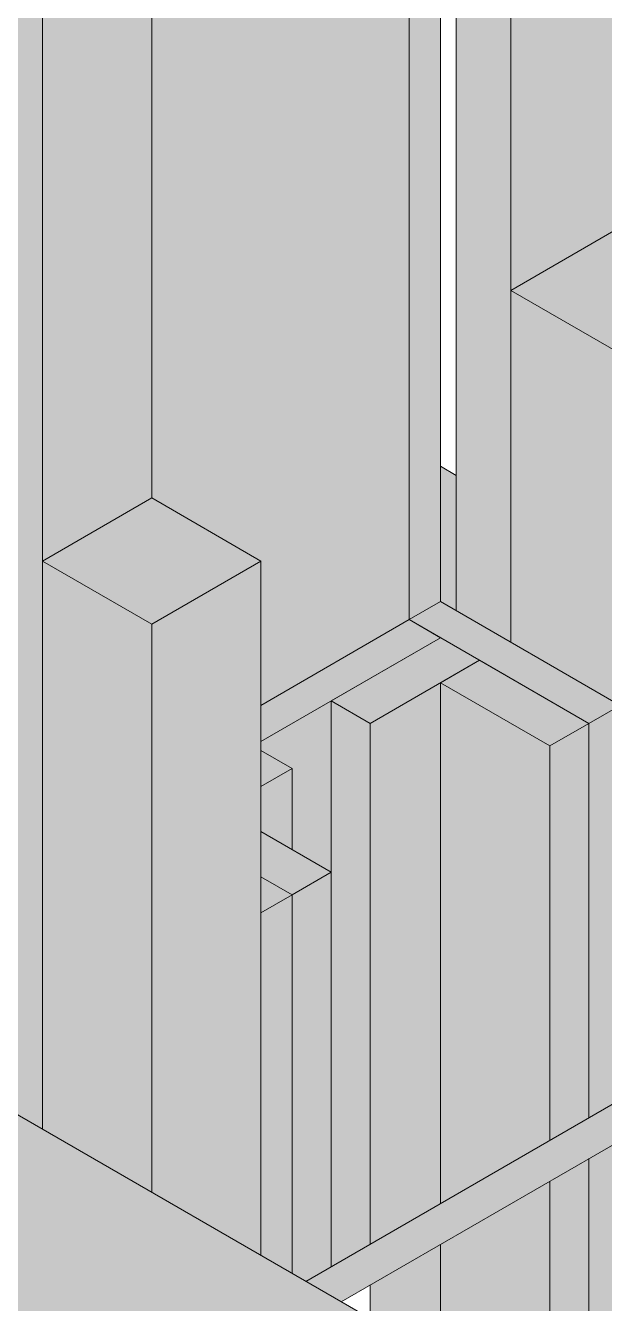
# Model space of a CAD drawing. Extents: x -23436 to 4767, y -4131 to 9755.
# Drawn here: x -14703 to -14658, y 8245.6 to 8344.8 of the extents above; entities that cross this region are included whole.
import ezdxf

# ---------------------------------------------------------------- set-up
doc = ezdxf.new("R2010")
doc.units = 0
doc.layers.add('3D.', color=254, linetype='Continuous')
doc.layers.add('Reaproveitamento', color=252, linetype='Continuous')
doc.layers.add('Escora de Viga', color=250, linetype='Continuous', lineweight=20)
doc.layers.add('Madeira', color=100, linetype='Continuous', lineweight=13)

msp = doc.modelspace()

# ---------------------------------------------------------------- hatches: boundary and pattern name
at = {"layer": '3D.'}
for color, points in [(256, [(-14696.19021942747, 8375.679216161227), (-14696.19021942747, 8372.879216161238), (-14684.67208155718, 8366.229216161331), (-14684.67208155718, 8356.429216161328), (-14687.70317047038, 8354.679216161328), (-14696.19021942747, 8359.579216161337), (-14696.19021942747, 8358.879216161238), (-14693.15913051397, 8357.129216161326), (-14693.15913051397, 8308.129216161326), (-14684.67208155718, 8303.229216161331), (-14684.67208155718, 8292.029216161334), (-14673.15394368676, 8298.679216161227), (-14673.15394368676, 8388.979216161331), (-14745.90007760476, 8430.97921616123), (-14745.90007760476, 8404.379216161326)]), (256, [(-14673.15394368676, 8298.679216161227), (-14670.72907255615, 8300.079216161235), (-14670.72907255615, 8390.379216161326), (-14673.15394368676, 8388.979216161331)]), (9, [(-14669.51663699084, 8309.879216161326), (-14670.72907255615, 8310.579216161235), (-14670.72907255615, 8300.079216161235), (-14669.51663699084, 8299.379216161326)]), (256, [(-14670.72907255615, 8300.079216161235), (-14673.15394368676, 8298.679216161227), (-14659.21093468597, 8290.629216161326), (-14656.78606355524, 8292.029216161334)]), (256, [(-14670.72907255615, 8297.279216161334), (-14673.15394368676, 8298.679216161227), (-14684.67208155718, 8292.029216161334), (-14684.67208155718, 8289.229216161331)]), (256, [(-14679.21612151318, 8292.379216161326), (-14684.67208155718, 8289.229216161331), (-14684.67208155718, 8288.529216161334), (-14682.24721042645, 8287.129216161326), (-14682.24721042645, 8280.829216161337), (-14679.21612151318, 8279.079216161235)]), (256, [(-14656.78606355524, 8292.029216161334), (-14659.21093468597, 8290.629216161326), (-14659.21093468597, 8260.013135351228), (-14656.78606355524, 8261.413135351135)]), (256, [(-14684.67208155718, 8278.729216161331), (-14684.67208155718, 8275.929216161328), (-14682.24721042645, 8277.329216161235)]), (256, [(-14682.24721042645, 8277.329216161235), (-14684.67208155718, 8275.929216161328), (-14684.67208155718, 8249.329216161337), (-14682.24721042645, 8247.929216161328)]), (8, [(-14681.19405355195, 8247.321175756138), (-14678.45062503977, 8245.737256566239), (-14636.73689012295, 8269.820692649637), (-14639.47786636146, 8271.406027660212)]), (256, [(-14656.78606355524, 8258.245296971336), (-14659.21093468597, 8256.845296971429), (-14659.21093468597, 8176.013135351228), (-14656.78606355524, 8177.413135351135)])]:
    msp.add_hatch(color=color, dxfattribs=at).paths.add_polyline_path(points)
h = msp.add_hatch(color=9, dxfattribs=at)
edge = h.paths.add_edge_path()
edge.add_line((-14811.97781591334, 8322.829216161235), (-14827.13326047956, 8314.079216161235))
edge.add_line((-14827.13326047956, 8314.079216161235), (-14819.3119488581, 8309.56357979114))
edge.add_ellipse((-14818.03999373993, 8303.929216161227), major_axis=(-3.132520536443655, 5.425684724873319), ratio=0.5773502691896255, start_angle=298.3144101119618, end_angle=331.68558988805887, ccw=False)
edge.add_ellipse((-14818.03999373993, 8303.929216161227), major_axis=(-3.132520536443655, 5.425684724873319), ratio=0.5773502691896255, start_angle=236.2930856372678, end_angle=298.3144101119618)
edge.add_line((-14816.76803862189, 8308.094852531432), (-14759.90260615847, 8275.263579791137))
edge.add_ellipse((-14758.63065104037, 8269.629216161326), major_axis=(-3.132520536443655, 5.425684724873319), ratio=0.5773502691896255, start_angle=298.3144101119219, end_angle=331.68558988803625, ccw=False)
edge.add_ellipse((-14758.63065104037, 8269.629216161326), major_axis=(-3.132520536443655, 5.425684724873319), ratio=0.5773502691896255, start_angle=236.2930856372692, end_angle=298.3144101119219)
edge.add_line((-14757.35869592197, 8273.794852531531), (-14700.49326345879, 8240.963579791134))
edge.add_ellipse((-14699.22130834057, 8235.329216161337), major_axis=(-3.132520536443655, 5.425684724873319), ratio=0.5773502691896255, start_angle=298.3144101118969, end_angle=331.68558988821826, ccw=False)
edge.add_ellipse((-14699.22130834057, 8235.329216161337), major_axis=(-3.132520536443655, 5.425684724873319), ratio=0.5773502691896255, start_angle=236.2930856372643, end_angle=298.3144101118969)
edge.add_line((-14697.94935322263, 8239.494852531427), (-14690.12804160082, 8234.979216161331))
edge.add_line((-14690.12804160082, 8234.979216161331), (-14674.97259703478, 8243.72921616123))
edge.add_line((-14674.97259703478, 8243.72921616123), (-14811.97781591334, 8322.829216161235))
h = msp.add_hatch(color=9, dxfattribs=at)
edge = h.paths.add_edge_path(flags=17)
edge.add_ellipse((-14758.63065104037, 8269.629216161326), major_axis=(-3.132520536443653, 5.425684724873324), ratio=0.5773502691896261, start_angle=240.0280419755356, end_angle=298.31441011184785, ccw=False)
edge.add_line((-14754.35211008789, 8268.485376481522), (-14704.25255543135, 8239.508628381229))
edge.add_ellipse((-14700.5503242488, 8234.561908469028), major_axis=(3.132520536443653, -5.425684724873324), ratio=0.5773502691896261, start_angle=180.0000000000067, end_angle=191.6896421900221, ccw=False)
edge.add_line((-14703.68284478517, 8239.987593193831), (-14702.35382887723, 8240.75490088614))
edge.add_ellipse((-14699.22130834057, 8235.329216161337), major_axis=(-3.132520536443653, 5.425684724873324), ratio=0.5773502691896261, start_angle=331.6855898881364, end_angle=360, ccw=False)
edge.add_line((-14700.49326345879, 8240.963579791134), (-14757.3586959222, 8273.794852531531))
at = {"layer": 'Reaproveitamento', "true_color": 0xf26722}
h = msp.add_hatch(color=30, dxfattribs=at)
h.dxf.hatch_style = 1
h.paths.add_polyline_path([(-14665.27311251227, 8373.229216161331), (-14669.51663699084, 8375.679216161227), (-14669.51663699084, 8299.379216161238), (-14665.27311251227, 8296.929216161248)])
h = msp.add_hatch(color=30, dxfattribs=at)
h.dxf.hatch_style = 1
h.paths.add_polyline_path([(-14656.78606355524, 8372.529216161334), (-14661.6358058163, 8375.329216161228), (-14665.27311251227, 8373.229216161331), (-14665.27311251227, 8324.229216161331), (-14656.78606355524, 8329.129216161326)])
h = msp.add_hatch(color=30, dxfattribs=at)
h.dxf.hatch_style = 1
h.paths.add_polyline_path([(-14693.15913051426, 8357.129216161326), (-14701.6461794713, 8352.229216161331), (-14701.6461794713, 8303.229216161331), (-14693.15913051426, 8308.129216161326)])
h = msp.add_hatch(color=30, dxfattribs=at)
h.dxf.hatch_style = 1
h.paths.add_polyline_path([(-14701.6461794713, 8352.229216161331), (-14705.88970394987, 8354.679216161328), (-14705.88970394987, 8261.57921616124), (-14701.6461794713, 8259.12921616122)])
h = msp.add_hatch(color=30, dxfattribs=at)
h.dxf.hatch_style = 1
h.paths.add_polyline_path([(-14656.78606355524, 8329.129216161326), (-14665.27311251227, 8324.229216161331), (-14656.78606355524, 8319.329216161235), (-14648.29901459815, 8324.229216161331)])
h = msp.add_hatch(color=30, dxfattribs=at)
h.dxf.hatch_style = 1
h.paths.add_polyline_path([(-14656.78606355524, 8319.329216161235), (-14665.27311251227, 8324.229216161331), (-14665.27311251227, 8296.929216161248), (-14656.78606355524, 8292.029216161334)])
h = msp.add_hatch(color=30, dxfattribs=at)
h.dxf.hatch_style = 1
h.paths.add_polyline_path([(-14684.67208155718, 8303.229216161331), (-14693.15913051426, 8308.129216161326), (-14701.6461794713, 8303.229216161331), (-14693.15913051426, 8298.329216161235)])
h = msp.add_hatch(color=30, dxfattribs=at)
h.dxf.hatch_style = 1
h.paths.add_polyline_path([(-14693.15913051426, 8298.329216161235), (-14701.6461794713, 8303.229216161331), (-14701.6461794713, 8259.12921616122), (-14693.15913051426, 8254.229216161248)])
h = msp.add_hatch(color=30, dxfattribs=at)
h.dxf.hatch_style = 1
h.paths.add_polyline_path([(-14684.67208155718, 8303.229216161331), (-14693.15913051426, 8298.329216161235), (-14693.15913051426, 8254.229216161248), (-14684.67208155718, 8249.32921616124)])
h = msp.add_hatch(color=30, dxfattribs=at)
h.dxf.hatch_style = 1
h.paths.add_polyline_path([(-14667.69798364276, 8295.529216161334), (-14670.72907255615, 8297.279216161334), (-14679.21612151318, 8292.379216161326), (-14676.18503260009, 8290.629216161326)])
h = msp.add_hatch(color=30, dxfattribs=at)
h.dxf.hatch_style = 1
h.paths.add_polyline_path([(-14667.69798364276, 8295.529216161334), (-14670.72907255612, 8293.779216161318), (-14662.24202359917, 8288.879216161326), (-14659.21093468597, 8290.629216161326)])
h = msp.add_hatch(color=30, dxfattribs=at)
h.dxf.hatch_style = 1
h.paths.add_polyline_path([(-14670.72907255615, 8293.7792161613), (-14676.18503260009, 8290.629216161326), (-14676.18503260009, 8250.213135351085), (-14670.72907255615, 8253.36313535115)])
h = msp.add_hatch(color=30, dxfattribs=at)
h.dxf.hatch_style = 1
h.paths.add_polyline_path([(-14662.24202359917, 8288.879216161326), (-14670.72907255615, 8293.779216161334), (-14670.72907255615, 8253.36313535115), (-14662.24202359917, 8258.2631353511)])
h = msp.add_hatch(color=30, dxfattribs=at)
h.dxf.hatch_style = 1
h.paths.add_polyline_path([(-14676.18503260009, 8290.629216161326), (-14679.21612151318, 8292.379216161326), (-14679.21612151318, 8279.079216161235), (-14679.21612151318, 8248.463135351167), (-14676.18503260009, 8250.213135351085)])
h = msp.add_hatch(color=30, dxfattribs=at)
h.dxf.hatch_style = 1
h.paths.add_polyline_path([(-14659.21093468597, 8290.629216161326), (-14662.24202359917, 8288.879216161326), (-14662.24202359917, 8258.2631353511), (-14659.21093468597, 8260.013135351084)])
h = msp.add_hatch(color=30, dxfattribs=at)
h.dxf.hatch_style = 1
h.paths.add_polyline_path([(-14682.24721042645, 8287.129216161326), (-14684.67208155718, 8288.529216161334), (-14684.67208155718, 8285.729216161331)])
h = msp.add_hatch(color=30, dxfattribs=at)
h.dxf.hatch_style = 1
h.paths.add_polyline_path([(-14682.24721042645, 8287.129216161326), (-14684.67208155718, 8285.729216161331), (-14684.67208155718, 8282.229216161331), (-14682.24721042645, 8280.829216161252)])
h = msp.add_hatch(color=30, dxfattribs=at)
h.dxf.hatch_style = 1
h.paths.add_polyline_path([(-14684.67208155718, 8282.229216161331), (-14684.67208155718, 8278.729216161331), (-14682.24721042645, 8277.329216161235), (-14679.21612151318, 8279.079216161235)])
h = msp.add_hatch(color=30, dxfattribs=at)
h.dxf.hatch_style = 1
h.paths.add_polyline_path([(-14679.21612151318, 8279.079216161235), (-14682.24721042645, 8277.329216161235), (-14682.24721042645, 8247.929216161163), (-14681.19405355192, 8247.321175756157), (-14679.21612151318, 8248.463135351167)])
h = msp.add_hatch(color=30, dxfattribs=at)
h.dxf.hatch_style = 1
h.paths.add_polyline_path([(-14659.21093468597, 8256.845296971256), (-14662.24202359917, 8255.095296971258), (-14662.24202359917, 8174.263135351101), (-14659.21093468597, 8176.013135351084)])
h = msp.add_hatch(color=30, dxfattribs=at)
h.dxf.hatch_style = 1
h.paths.add_polyline_path([(-14662.24202359917, 8255.095296971258), (-14670.72907255615, 8250.19529697127), (-14670.72907255615, 8169.36313535115), (-14662.24202359917, 8174.263135351101)])
h = msp.add_hatch(color=30, dxfattribs=at)
h.dxf.hatch_style = 1
h.paths.add_polyline_path([(-14670.72907255615, 8250.19529697127), (-14676.18503260009, 8247.045296971179), (-14676.18503260009, 8244.429216161236), (-14674.97259703478, 8243.72921616123), (-14674.97259703478, 8233.929216161328), (-14676.18503260009, 8233.229216161315), (-14676.18503260009, 8166.213135351085), (-14670.72907255615, 8169.36313535115)])

# ---------------------------------------------------------------- linework, layer by layer
at = {"layer": 'Escora de Viga', "extrusion": (-1e-16, 0.8164965809277257, 0.5773502691896264)}
for p, q in [((-14670.72907255615, 8390.379216161326), (-14670.72907255615, 8300.079216161235)), ((-14673.15394368676, 8298.679216161227), (-14673.15394368676, 8388.979216161331)), ((-14665.27311251227, 8296.929216161227), (-14665.27311251227, 8324.229216161331)), ((-14674.97259703478, 8243.72921616123), (-14811.97781591334, 8322.829216161235)), ((-14669.51663699084, 8309.879216161326), (-14670.72907255615, 8310.579216161235)), ((-14673.15394368676, 8298.679216161227), (-14670.72907255615, 8300.079216161235)), ((-14670.72907255615, 8300.079216161235), (-14656.78606355524, 8292.029216161334)), ((-14673.15394368676, 8298.679216161227), (-14684.67208155718, 8292.029216161334)), ((-14670.72907255615, 8297.279216161334), (-14673.15394368676, 8298.679216161227)), ((-14659.21093468597, 8290.629216161326), (-14673.15394368676, 8298.679216161227)), ((-14684.67208155718, 8289.229216161331), (-14670.72907255615, 8297.279216161334)), ((-14656.78606355524, 8292.029216161334), (-14659.21093468597, 8290.629216161326)), ((-14659.21093468597, 8260.013135351228), (-14659.21093468597, 8290.629216161326)), ((-14659.21093468597, 8260.013135351228), (-14659.21093468597, 8290.629216161326)), ((-14684.67208155718, 8278.729216161331), (-14682.24721042645, 8277.329216161235)), ((-14684.67208155718, 8278.729216161331), (-14682.24721042645, 8277.329216161235)), ((-14682.24721042645, 8277.329216161235), (-14684.67208155718, 8275.929216161328)), ((-14682.24721042645, 8247.929216161328), (-14682.24721042645, 8277.329216161235)), ((-14682.24721042645, 8247.929216161328), (-14682.24721042645, 8277.329216161235)), ((-14684.67208155718, 8249.329216161337), (-14684.67208155718, 8275.929216161328)), ((-14639.47786636146, 8271.406027660212), (-14681.19405355195, 8247.321175756138)), ((-14636.73689012295, 8269.820692649637), (-14678.45062503977, 8245.737256566239)), ((-14659.21093468597, 8176.013135351228), (-14659.21093468597, 8256.845296971429)), ((-14659.21093468597, 8176.013135351228), (-14659.21093468597, 8256.845296971429))]:
    msp.add_line(p, q, dxfattribs=at)
at = {"layer": 'Madeira', "color": 250, "extrusion": (-1e-16, 0.8164965809277257, 0.5773502691896264)}
for p, q in [((-14669.51663699084, 8375.679216161227), (-14669.51663699084, 8299.379216161326)), ((-14665.27311251227, 8296.929216161227), (-14665.27311251227, 8373.229216161331)), ((-14693.15913051426, 8308.129216161326), (-14693.15913051426, 8357.129216161326)), ((-14701.6461794713, 8259.129216161238), (-14701.6461794713, 8352.229216161331)), ((-14665.27311251227, 8324.229216161331), (-14656.78606355524, 8329.129216161326)), ((-14656.78606355524, 8319.329216161235), (-14665.27311251227, 8324.229216161331)), ((-14693.15913051426, 8308.129216161326), (-14701.6461794713, 8303.229216161331)), ((-14684.67208155718, 8303.229216161331), (-14693.15913051426, 8308.129216161326)), ((-14701.6461794713, 8259.129216161238), (-14701.6461794713, 8303.229216161331)), ((-14701.6461794713, 8303.229216161331), (-14693.15913051426, 8298.329216161235)), ((-14693.15913051426, 8298.329216161235), (-14684.67208155718, 8303.229216161331)), ((-14684.67208155718, 8249.329216161337), (-14684.67208155718, 8303.229216161331)), ((-14693.15913051426, 8254.229216161331), (-14693.15913051426, 8298.329216161235)), ((-14670.72907255615, 8297.279216161334), (-14679.21612151318, 8292.379216161326)), ((-14667.69798364276, 8295.529216161334), (-14670.72907255615, 8297.279216161334)), ((-14676.18503260009, 8290.629216161326), (-14667.69798364276, 8295.529216161334)), ((-14667.69798364276, 8295.529216161334), (-14670.72907255615, 8293.779216161334)), ((-14659.21093468597, 8290.629216161326), (-14667.69798364276, 8295.529216161334)), ((-14670.72907255615, 8253.363135351132), (-14670.72907255615, 8293.779216161334)), ((-14670.72907255615, 8293.779216161334), (-14662.24202359917, 8288.879216161326)), ((-14679.21612151318, 8279.079216161235), (-14679.21612151318, 8292.379216161326)), ((-14679.21612151318, 8292.379216161326), (-14676.18503260009, 8290.629216161326)), ((-14676.18503260009, 8250.213135351138), (-14676.18503260009, 8290.629216161326)), ((-14662.24202359917, 8288.879216161326), (-14659.21093468597, 8290.629216161326)), ((-14682.24721042645, 8287.129216161326), (-14684.67208155718, 8288.529216161334)), ((-14662.24202359917, 8258.26313535114), (-14662.24202359917, 8288.879216161326)), ((-14684.67208155718, 8285.729216161331), (-14682.24721042645, 8287.129216161326)), ((-14682.24721042645, 8280.829216161337), (-14682.24721042645, 8287.129216161326)), ((-14679.21612151318, 8279.079216161235), (-14684.67208155718, 8282.229216161331)), ((-14682.24721042645, 8277.329216161235), (-14679.21612151318, 8279.079216161235)), ((-14679.21612151318, 8248.463135351138), (-14679.21612151318, 8279.079216161235)), ((-14662.24202359917, 8174.263135351141), (-14662.24202359917, 8255.095296971429)), ((-14670.72907255615, 8169.363135351132), (-14670.72907255615, 8250.195296971333)), ((-14676.18503260009, 8244.429216161328), (-14676.18503260009, 8247.045296971426))]:
    msp.add_line(p, q, dxfattribs=at)

doc.saveas('drawing.dxf')
